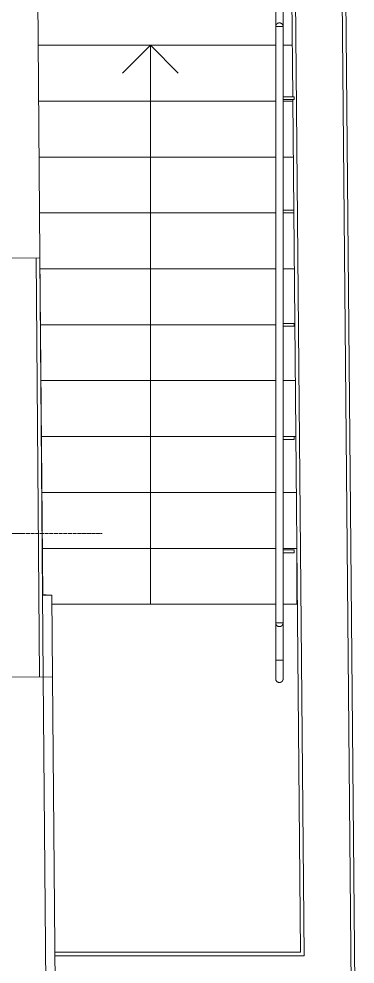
# Model space of a CAD drawing. Header units: millimetres. Extents: x -12447 to 83753, y -46415 to 46712.
# Drawn here: x 55557 to 57362, y 17934 to 23006 of the extents above; entities that cross this region are included whole.
import ezdxf

# ---------------------------------------------------------------- set-up
doc = ezdxf.new("R2010")
doc.units = ezdxf.units.MM
doc.linetypes.add('ADSK_Линия сетки', pattern=[25, 20, -2.5, 0, -2.5])
for name, color, linetype, lineweight in [('Лестницы', 7, 'Continuous', 9), ('Ограждение', 7, 'Continuous', 9), ('Оси', 7, 'Continuous', 9), ('Перекрытие', 7, 'Continuous', 18), ('Стены внутренние', 7, 'Continuous', 18), ('Стены наружные', 7, 'Continuous', 18), ('Стены отделка', 7, 'Continuous', 30), ('Стены штриховка', 7, 'Continuous', 9), ('Стрелки вверх', 7, 'Continuous', 18)]:
    doc.layers.add(name, color=color, linetype=linetype, lineweight=lineweight)

# ---------------------------------------------------------------- blocks, each defined once
blk = doc.blocks.new('Тип верхнего поручня - Верхний поручень_Внутренний_-6634696-План полов 1-го этажа')
at = {"layer": 'Ограждение'}
for p, q in [((56935.39710075709, 23164.99999999987), (56935.39710075709, 22964.99999999986)), ((56957.73359866112, 23164.99999999984), (56953.06060285294, 23164.99999999984)), ((56975.39710075709, 22964.99999999986), (56975.39710075709, 23164.99999999987)), ((56935.39710075709, 22964.99999999986), (56935.39710075709, 22878.24938642779)), ((56975.39710075709, 22878.24938642779), (56975.39710075709, 22964.99999999986)), ((56935.39710075709, 22863.39329510749), (56935.39710075709, 19886.41482665263)), ((56975.39710075709, 19886.41482665263), (56975.39710075709, 22863.39329510749)), ((56935.39710075709, 19851.75061357194), (56935.39710075709, 19764.99999999987)), ((56975.39710075709, 19764.99999999987), (56975.39710075709, 19851.75061357194)), ((56935.39710075709, 19764.99999999987), (56935.39710075709, 19564.99999999987)), ((56975.39710075709, 19564.99999999987), (56975.39710075709, 19764.99999999987)), ((56953.06060285289, 19564.99999999985), (56957.73359866117, 19564.99999999985))]:
    blk.add_line(p, q, dxfattribs=at)
at = {"layer": 'Ограждение', "flags": 128}
for points in [[(56935.39710075709, 22878.24938642779), (56935.39710075709, 22877.04970640218), (56935.39710075709, 22875.85194560871), (56935.39710075709, 22874.65802020912), (56935.39710075709, 22873.46984022936), (56935.39710075709, 22872.28930650394), (56935.39710075709, 22871.11830763498), (56935.39710075709, 22869.95871697086), (56935.39710075709, 22868.81238960931), (56935.39710075709, 22867.68115942954), (56935.39710075709, 22866.56683615853), (56935.39710075709, 22865.47120247581), (56935.39710075709, 22864.39601116155), (56935.39710075709, 22863.39329510749)], [(56975.39710075709, 22863.39329510749), (56975.39710075709, 22864.44743313373), (56975.39710075709, 22865.52365134097), (56975.39710075709, 22866.62022800968), (56975.39710075709, 22867.7354088511), (56975.39710075709, 22868.86740981378), (56975.39710075709, 22870.01441993766), (56975.39710075709, 22871.17460425122), (56975.39710075709, 22872.34610670707), (56975.39710075709, 22873.52705315117), (56975.39710075709, 22874.71555432113), (56975.39710075709, 22875.90970886862), (56975.39710075709, 22877.1076064011), (56975.39710075709, 22878.24938642779)], [(56935.39710075709, 19851.75061357194), (56935.39710075709, 19854.54986696501), (56935.39710075709, 19857.34464214979), (56935.39710075709, 19860.13046808217), (56935.39710075709, 19862.90288803494), (56935.39710075709, 19865.6574667276), (56935.39710075709, 19868.38979742184), (56935.39710075709, 19871.09550897143), (56935.39710075709, 19873.77027281507), (56935.39710075709, 19876.4098099012), (56935.39710075709, 19879.00989753355), (56935.39710075709, 19881.56637612656), (56935.39710075709, 19884.07515585985), (56935.39710075709, 19886.41482665263)], [(56975.39710075709, 19886.41482665263), (56975.39710075709, 19883.95517125808), (56975.39710075709, 19881.44399544117), (56975.39710075709, 19878.88531654752), (56975.39710075709, 19876.28322791754), (56975.39710075709, 19873.64189233795), (56975.39710075709, 19870.96553538223), (56975.39710075709, 19868.25843865057), (56975.39710075709, 19865.52493292027), (56975.39710075709, 19862.76939121738), (56975.39710075709, 19859.9962218208), (56975.39710075709, 19857.20986120999), (56975.39710075709, 19854.41476696754), (56975.39710075709, 19851.75061357194)]]:
    blk.add_lwpolyline(points, dxfattribs=at)
blk = doc.blocks.new('Тип верхнего поручня - D40 шаг 200-16091-План полов 1-го этажа')
at = {"layer": 'Ограждение'}
for p, q in [((-1.58140470692279e-13, 2.336497904144052), (-1.58140470692279e-13, -7.674009479850136e-14)), ((-1.58140470692279e-13, -6.78583106015001e-14), (-1.58140470692279e-13, -2.336497904144196))]:
    blk.add_line(p, q, dxfattribs=at)
at = {"layer": 'Ограждение', "flags": 128}
for points in [[(-1.732587406877428e-11, 20.00000000006476), (3.998933418645652, 20.00000000006476), (7.991469396902733, 20.00000000006476), (11.97122072887611, 20.00000000006476), (15.93182066140585, 20.00000000006476), (19.86693307949378, 20.00000000006476), (23.77026264269783, 20.00000000006476), (27.63556485639409, 20.00000000006476), (31.45665606159422, 20.00000000006476), (35.22742332749546, 20.00000000006476), (38.94183423084933, 20.00000000006476), (42.59394650658179, 20.00000000006476), (46.17791755413649, 20.00000000006476), (49.68801378435934, 20.00000000006476), (53.11861979207613, 20.00000000006476), (56.46424733948894, 20.00000000006476), (59.71954413622309, 20.00000000006476), (62.8793024018304, 20.00000000006476), (65.93846719713066, 20.00000000006476), (68.89214451103737, 20.00000000006476), (71.73560908993831, 20.00000000006476), (74.46431199706966, 20.00000000006476), (77.07388788988125, 20.00000000006476), (79.56016200361996, 20.00000000006476), (81.91915683008597, 20.00000000006476), (84.14709848077656, 20.00000000006476), (86.2404227243209, 20.00000000006476), (88.19578068847709, 20.00000000006476), (90.01004421763469, 20.00000000006476), (91.68031087715953, 20.00000000006476), (93.20390859670626, 20.00000000006476), (94.57839994494033, 20.00000000006476), (95.80158602890788, 20.00000000006476), (96.87151001180756, 20.00000000006476), (97.78646024351173, 20.00000000006476), (98.54497299882996, 20.00000000006476), (99.14583481915285, 20.00000000006476), (99.58808445374687, 20.00000000006476), (99.87101439754275, 20.00000000006476), (99.99417202298274, 20.00000000006476), (99.99999999998593, 20.00000000006476)], [(99.99999999998593, 20.00000000006476), (99.92001066608337, 20.00000000006476), (99.68017063024519, 20.00000000006476), (99.2808635853704, 20.00000000006476), (98.72272833754478, 20.00000000006476), (98.00665778410882, 20.00000000006476), (97.13379748518712, 20.00000000006476), (96.1055438310613, 20.00000000006476), (94.92354180822818, 20.00000000006476), (93.58968236777704, 20.00000000006476), (92.10609940027041, 20.00000000006476), (90.47516632197942, 20.00000000006476), (88.6994922779098, 20.00000000006476), (86.78191796775201, 20.00000000006476), (84.72551110132174, 20.00000000006476), (82.53356149094978, 20.00000000006476), (80.20957578841423, 20.00000000006476), (77.75727187507374, 20.00000000006476), (75.18057291407686, 20.00000000006476), (72.48360107407278, 20.00000000006476), (69.67067093470214, 20.00000000006476), (66.7462825841161, 20.00000000006476), (63.71511441984606, 20.00000000006476), (60.58201566432925, 20.00000000006476), (57.35199860723133, 20.00000000006476), (54.03023058679796, 20.00000000006476), (50.62202572326013, 20.00000000006476), (47.13283641736125, 20.00000000006476), (43.56824462765456, 20.00000000006476), (39.9339529406133, 20.00000000006476), (36.23577544764849, 20.00000000006476), (32.4796284438606, 20.00000000006476), (28.67152096317886, 20.00000000006476), (24.81754516522127, 20.00000000006476), (20.92386658912658, 20.00000000006476), (16.99671429000784, 20.00000000006476), (13.04237087379836, 20.00000000006476), (9.067162446416807, 20.00000000006476), (5.077448493343058, 20.00000000006476), (1.079611705812931, 20.00000000006476), (-1.732587406877428e-11, 20.00000000006476)], [(99.99999999998593, 20.00000000006476), (100.7997866837159, 19.98400213328771), (101.5982938793673, 19.93603412611401), (102.394244145762, 19.85617271713559), (103.1863641322697, 19.74454566757306), (103.9733866158847, 19.60133155688241), (104.7540525285264, 19.42675949710326), (105.5271129712673, 19.22110876626943), (106.2913312123056, 18.98470836170454), (107.0454846654885, 18.71793647361865), (107.7883668461567, 18.42121988012338), (108.5187893013032, 18.09503326446259), (109.235583510815, 17.7398984556452), (109.9376027568569, 17.35638359361537), (110.6237239584003, 16.94510222032845), (111.2928494678854, 16.50671229825753), (111.9439088272297, 16.04191515774262), (112.5758604803555, 15.55145437507972), (113.1876934394112, 15.03611458288294), (113.7784289021934, 14.49672021487693), (114.3471218179727, 13.93413418699934), (114.8928623994016, 13.34925651688386), (115.4147775779613, 12.74302288402812), (115.9120324007091, 12.11640313293342), (116.3838313660031, 11.4703997215121), (116.8294196961404, 10.80604611743063), (117.2480845448527, 10.12440514471873), (117.6391561376831, 9.426567283529426), (118.0020088435172, 8.713648925596749), (118.336062175417, 7.986790588180702), (118.6407817193263, 7.24715508959207), (118.9156799889731, 6.495925688835359), (119.1603172057718, 5.734304192705077), (119.3743020023492, 4.963509033107494), (119.5572920486883, 4.184773317882491), (119.7089945997519, 3.39934285806221), (119.8291669638182, 2.608474174823777), (119.9176168907362, 1.813432489341403), (119.9742028794945, 1.01548969873445), (119.9988344045842, 0.2159223412214942), (119.9999999999857, 6.064055924070999e-11)], [(119.9999999999857, 6.064055924070999e-11), (119.9840021332043, -0.7997866836736875), (119.936034126035, -1.598293879320772), (119.8561727170609, -2.394244145715447), (119.744545667494, -3.186364132227459), (119.6013315568077, -3.973386615842446), (119.4267594970242, -4.754052528479792), (119.2211087661991, -5.527112971220776), (118.9847083616342, -6.291331212267733), (118.7179364735439, -7.045484665437584), (118.4212198800443, -7.788366846114423), (118.0950332643835, -8.518789301265247), (117.7398984555705, -9.235583510772722), (117.3563835935363, -9.937602756819023), (116.9451022202537, -10.62372395835805), (116.5067122981785, -11.29284946784321), (116.0419151576722, -11.94390882718744), (115.5514543750007, -12.57586048030457), (115.0361145827996, -13.18769343936463), (114.4967202148022, -13.77842890214683), (113.934134186929, -14.34712181793482), (113.3492565168091, -14.89286239935502), (112.7430228839577, -15.41477757792341), (112.1164031328544, -15.91203240066682), (111.4703997214331, -16.38383136596522), (110.8060461173473, -16.82941969610247), (110.1244051446397, -17.24808454480181), (109.4265672834591, -17.63915613764084), (108.7136489255177, -18.0020088434663), (107.986790588106, -18.33606217537906), (107.2471550895174, -18.64078171927974), (106.4959256887607, -18.91567998892656), (105.7343041926217, -19.16031720572094), (104.9635090330284, -19.3743020023026), (104.1847733178121, -19.55729204864604), (103.3993428579918, -19.70899459971401), (102.6084741747447, -19.82916696377599), (101.813432489271, -19.91761689069827), (101.0154896986554, -19.97420287945224), (100.2159223411511, -19.99883440453764), (99.99999999998593, -19.99999999994348)], [(-1.732587406877428e-11, -19.99999999994348), (3.998933418645652, -19.99999999994348), (7.991469396902733, -19.99999999994348), (11.97122072887611, -19.99999999994348), (15.93182066140585, -19.99999999994348), (19.86693307949378, -19.99999999994348), (23.77026264269783, -19.99999999994348), (27.63556485639409, -19.99999999994348), (31.45665606159422, -19.99999999994348), (35.22742332749546, -19.99999999994348), (38.94183423084933, -19.99999999994348), (42.59394650658179, -19.99999999994348), (46.17791755413649, -19.99999999994348), (49.68801378435934, -19.99999999994348), (53.11861979207613, -19.99999999994348), (56.46424733948894, -19.99999999994348), (59.71954413622309, -19.99999999994348), (62.8793024018304, -19.99999999994348), (65.93846719713066, -19.99999999994348), (68.89214451103737, -19.99999999994348), (71.73560908993831, -19.99999999994348), (74.46431199706966, -19.99999999994348), (77.07388788988125, -19.99999999994348), (79.56016200361996, -19.99999999994348), (81.91915683008597, -19.99999999994348), (84.14709848077656, -19.99999999994348), (86.2404227243209, -19.99999999994348), (88.19578068847709, -19.99999999994348), (90.01004421763469, -19.99999999994348), (91.68031087715953, -19.99999999994348), (93.20390859670626, -19.99999999994348), (94.57839994494033, -19.99999999994348), (95.80158602890788, -19.99999999994348), (96.87151001180756, -19.99999999994348), (97.78646024351173, -19.99999999994348), (98.54497299882996, -19.99999999994348), (99.14583481915285, -19.99999999994348), (99.58808445374687, -19.99999999994348), (99.87101439754275, -19.99999999994348), (99.99417202298274, -19.99999999994348), (99.99999999998593, -19.99999999994348)], [(99.99999999998593, -19.99999999994348), (99.92001066608337, -19.99999999994348), (99.68017063024519, -19.99999999994348), (99.2808635853704, -19.99999999994348), (98.72272833754478, -19.99999999994348), (98.00665778410882, -19.99999999994348), (97.13379748518712, -19.99999999994348), (96.1055438310613, -19.99999999994348), (94.92354180822818, -19.99999999994348), (93.58968236777704, -19.99999999994348), (92.10609940027041, -19.99999999994348), (90.47516632197942, -19.99999999994348), (88.6994922779098, -19.99999999994348), (86.78191796775201, -19.99999999994348), (84.72551110132174, -19.99999999994348), (82.53356149094978, -19.99999999994348), (80.20957578841423, -19.99999999994348), (77.75727187507374, -19.99999999994348), (75.18057291407686, -19.99999999994348), (72.48360107407278, -19.99999999994348), (69.67067093470214, -19.99999999994348), (66.7462825841161, -19.99999999994348), (63.71511441984606, -19.99999999994348), (60.58201566432925, -19.99999999994348), (57.35199860723133, -19.99999999994348), (54.03023058679796, -19.99999999994348), (50.62202572326013, -19.99999999994348), (47.13283641736125, -19.99999999994348), (43.56824462765456, -19.99999999994348), (39.9339529406133, -19.99999999994348), (36.23577544764849, -19.99999999994348), (32.4796284438606, -19.99999999994348), (28.67152096317886, -19.99999999994348), (24.81754516522127, -19.99999999994348), (20.92386658912658, -19.99999999994348), (16.99671429000784, -19.99999999994348), (13.04237087379836, -19.99999999994348), (9.067162446416807, -19.99999999994348), (5.077448493343058, -19.99999999994348), (1.079611705812931, -19.99999999994348), (-1.732587406877428e-11, -19.99999999994348)]]:
    blk.add_lwpolyline(points, dxfattribs=at)
blk = doc.blocks.new('Тип верхнего поручня - Верхний поручень_Внутренний_-V97-План полов 1-го этажа')
at = {"layer": 'Ограждение'}
for p, q in [((56935.39710075702, 23164.99999999984), (56975.39710075704, 23164.99999999984)), ((56935.39710075702, 22878.24938642776), (56935.39710075702, 23164.99999999984)), ((56975.39710075704, 22878.24938642776), (56975.39710075704, 23164.99999999984)), ((56935.39710075702, 22878.24938642776), (56935.39710075702, 22853.48923422727)), ((56975.39710075704, 22878.24938642776), (56975.39710075704, 22853.48923422727)), ((56935.39710075702, 19876.51076577242), (56935.39710075702, 22853.48923422727)), ((56975.39710075704, 19876.51076577242), (56975.39710075704, 22853.48923422727)), ((56935.39710075702, 19851.75061357193), (56935.39710075702, 19876.51076577242)), ((56935.39710075702, 19564.99999999985), (56935.39710075702, 19851.75061357193)), ((56975.39710075704, 19851.75061357193), (56975.39710075704, 19876.51076577242)), ((56975.39710075704, 19564.99999999985), (56975.39710075704, 19851.75061357193)), ((56935.39710075702, 19564.99999999985), (56975.39710075704, 19564.99999999985))]:
    blk.add_line(p, q, dxfattribs=at)
blk = doc.blocks.new('Тип перил - Перила_Внутренний_-6646849-План полов 1-го этажа')
at = {"layer": 'Ограждение'}
for p, q in [((56935.39710075709, 22964.99999999986), (56935.39710075709, 22878.24938642779)), ((56957.73359866112, 22964.99999999984), (56953.06060285294, 22964.99999999984)), ((56975.39710075709, 22878.24938642779), (56975.39710075709, 22964.99999999986)), ((56935.39710075709, 22863.39329510749), (56935.39710075709, 19886.41482665263)), ((56975.39710075709, 19886.41482665263), (56975.39710075709, 22863.39329510749)), ((56935.39710075709, 19851.75061357194), (56935.39710075709, 19764.99999999987)), ((56975.39710075709, 19764.99999999987), (56975.39710075709, 19851.75061357194)), ((56953.06060285289, 19764.99999999985), (56957.73359866117, 19764.99999999985))]:
    blk.add_line(p, q, dxfattribs=at)
at = {"layer": 'Ограждение', "flags": 128}
for points in [[(56935.39710075709, 22878.24938642779), (56935.39710075709, 22877.04970640218), (56935.39710075709, 22875.85194560871), (56935.39710075709, 22874.65802020912), (56935.39710075709, 22873.46984022936), (56935.39710075709, 22872.28930650394), (56935.39710075709, 22871.11830763498), (56935.39710075709, 22869.95871697087), (56935.39710075709, 22868.81238960931), (56935.39710075709, 22867.68115942954), (56935.39710075709, 22866.56683615853), (56935.39710075709, 22865.47120247582), (56935.39710075709, 22864.39601116155), (56935.39710075709, 22863.39329510749)], [(56975.39710075709, 22863.39329510749), (56975.39710075709, 22864.44743313373), (56975.39710075709, 22865.52365134097), (56975.39710075709, 22866.62022800968), (56975.39710075709, 22867.7354088511), (56975.39710075709, 22868.86740981378), (56975.39710075709, 22870.01441993766), (56975.39710075709, 22871.17460425122), (56975.39710075709, 22872.34610670707), (56975.39710075709, 22873.52705315117), (56975.39710075709, 22874.71555432113), (56975.39710075709, 22875.90970886862), (56975.39710075709, 22877.1076064011), (56975.39710075709, 22878.24938642779)], [(56935.39710075709, 19851.75061357194), (56935.39710075709, 19854.54986696501), (56935.39710075709, 19857.34464214979), (56935.39710075709, 19860.13046808217), (56935.39710075709, 19862.90288803494), (56935.39710075709, 19865.6574667276), (56935.39710075709, 19868.38979742184), (56935.39710075709, 19871.09550897143), (56935.39710075709, 19873.77027281507), (56935.39710075709, 19876.4098099012), (56935.39710075709, 19879.00989753355), (56935.39710075709, 19881.56637612656), (56935.39710075709, 19884.07515585985), (56935.39710075709, 19886.41482665263)], [(56975.39710075709, 19886.41482665263), (56975.39710075709, 19883.95517125808), (56975.39710075709, 19881.44399544117), (56975.39710075709, 19878.88531654752), (56975.39710075709, 19876.28322791754), (56975.39710075709, 19873.64189233795), (56975.39710075709, 19870.96553538223), (56975.39710075709, 19868.25843865057), (56975.39710075709, 19865.52493292027), (56975.39710075709, 19862.76939121738), (56975.39710075709, 19859.9962218208), (56975.39710075709, 19857.20986120999), (56975.39710075709, 19854.41476696754), (56975.39710075709, 19851.75061357194)]]:
    blk.add_lwpolyline(points, dxfattribs=at)
blk = doc.blocks.new('Тип перил - D40-V98-План полов 1-го этажа')
at = {"layer": 'Ограждение', "flags": 128}
for points in [[(-1.732587406877428e-11, 20.00000000006476), (0.7997866837170022, 19.98400213328771), (1.598293879368418, 19.93603412611401), (2.394244145758762, 19.85617271713559), (3.186364132270774, 19.74454566757306), (3.973386615885761, 19.60133155688241), (4.754052528527438, 19.42675949710326), (5.527112971268423, 19.22110876626943), (6.291331212306716, 18.98470836170454), (7.045484665485231, 18.71793647361865), (7.788366846157738, 18.42121988012338), (8.51878930130423, 18.09503326446259), (9.235583510816037, 17.7398984556452), (9.937602756858007, 17.35638359361537), (10.62372395840137, 16.94510222032845), (11.2928494678822, 16.50671229825753), (11.94390882723076, 16.04191515774262), (12.57586048035222, 15.55145437507972), (13.18769343941227, 15.03611458288294), (13.77842890219448, 14.49672021487693), (14.3471218179738, 13.93413418699934), (14.89286239939834, 13.34925651688386), (15.41477757796239, 12.74302288402812), (15.91203240071013, 12.11640313293342), (16.3838313660042, 11.4703997215121), (16.82941969614145, 10.80604611743063), (17.24808454484945, 10.12440514471873), (17.63915613767982, 9.426567283529426), (18.00200884351394, 8.713648925596749), (18.33606217542238, 7.986790588180702), (18.64078171933172, 7.24715508959207), (18.9156799889742, 6.495925688835359), (19.16031720576858, 5.734304192705077), (19.37430200235025, 4.963509033107494), (19.55729204869368, 4.184773317882491), (19.708994599753, 3.39934285806221), (19.82916696381498, 2.608474174823777), (19.91761689073725, 1.813432489341403), (19.97420287949556, 1.01548969873445), (19.99883440458095, 0.2159223412214942)], [(19.98400213320108, -0.7997866836736875), (19.93603412603604, -1.598293879320772), (19.85617271706195, -2.394244145715447), (19.7445456674951, -3.186364132227459), (19.60133155680444, -3.973386615842446), (19.42675949702096, -4.754052528479792), (19.22110876620013, -5.527112971220776), (18.98470836163091, -6.291331212267733), (18.71793647354068, -7.045484665437584), (18.42121988004109, -7.788366846114423), (18.09503326438029, -8.518789301265247), (17.73989845557156, -9.235583510772722), (17.35638359353308, -9.937602756819023), (16.94510222025049, -10.62372395835805), (16.50671229817523, -11.29284946784321), (16.04191515766898, -11.94390882718744), (15.55145437500175, -12.57586048030457), (15.03611458280064, -13.18769343936463), (14.49672021480329, -13.77842890214683), (13.9341341869257, -14.34712181793482), (13.34925651681023, -14.89286239935502), (12.74302288395448, -15.41477757792341), (12.11640313285112, -15.91203240066682), (11.47039972142981, -16.38383136596522), (10.806046117344, -16.82941969610247), (10.12440514463643, -17.24808454480181), (9.426567283460122, -17.63915613764084), (8.713648925518783, -18.0020088434663), (7.986790588111399, -18.33606217537906), (7.247155089518436, -18.64078171927974), (6.495925688761725, -18.91567998892656), (5.734304192622779, -19.16031720572094), (4.963509033029527, -19.3743020023026), (4.184773317813188, -19.55729204864604), (3.399342857988575, -19.70899459971401), (2.608474174745811, -19.82916696377599), (1.813432489267768, -19.91761689069827), (1.015489698652152, -19.97420287945224), (0.2159223411478592, -19.99883440453764), (-1.732587406877428e-11, -19.99999999994348)]]:
    blk.add_lwpolyline(points, dxfattribs=at)
blk = doc.blocks.new('Тип перил - Перила_Внутренний_-V99-План полов 1-го этажа')
at = {"layer": 'Ограждение'}
for p, q in [((56935.39710075702, 22964.99999999984), (56975.39710075704, 22964.99999999984)), ((56935.39710075702, 22878.24938642776), (56935.39710075702, 22964.99999999984)), ((56975.39710075704, 22878.24938642776), (56975.39710075704, 22964.99999999984)), ((56935.39710075702, 22878.24938642776), (56935.39710075702, 22853.48923422727)), ((56975.39710075704, 22878.24938642776), (56975.39710075704, 22853.48923422727)), ((56935.39710075702, 19876.51076577242), (56935.39710075702, 22853.48923422727)), ((56975.39710075704, 19876.51076577242), (56975.39710075704, 22853.48923422727)), ((56935.39710075702, 19851.75061357193), (56935.39710075702, 19876.51076577242)), ((56935.39710075702, 19764.99999999985), (56935.39710075702, 19851.75061357193)), ((56975.39710075704, 19851.75061357193), (56975.39710075704, 19876.51076577242)), ((56975.39710075704, 19764.99999999985), (56975.39710075704, 19851.75061357193)), ((56935.39710075702, 19764.99999999985), (56975.39710075704, 19764.99999999985))]:
    blk.add_line(p, q, dxfattribs=at)
blk = doc.blocks.new('ADSK_Ограждение_Опоры_Г_образная - D15 высота60 консоль80-16089-План полов 1-го этажа')
at = {"layer": 'Ограждение'}
for p, q in [((-7.500000000015621, 80.00000000005979), (-7.500000000015621, 20.00000000006476)), ((-2.090249954261333e-14, 80.00000000000016), (-7.5, 80.00000000000016)), ((7.5, 80.00000000000016), (-2.42331686164888e-14, 80.00000000000016)), ((7.499999999980969, 20.00000000006476), (7.499999999980969, 80.00000000005979))]:
    blk.add_line(p, q, dxfattribs=at)
blk = doc.blocks.new('ADSK_Ограждение_Опоры_Г_образная - D15 высота60 консоль80-V100-План полов 1-го этажа')
at = {"layer": 'Ограждение'}
for p, q in [((-7.500000000015621, 77.37975858785083), (-7.500000000015621, 20.00000000006476)), ((7.499999999980969, 20.00000000006476), (7.499999999980969, 77.51568560314615))]:
    blk.add_line(p, q, dxfattribs=at)

msp = doc.modelspace()

# ---------------------------------------------------------------- linework, layer by layer
at = {"layer": 'Лестницы'}
for p, q in [((55661.30285440516, 22864.99999999984), (56935.98417023937, 22864.99999999984)), ((56974.81003126423, 22864.99999999984), (57024.76300204998, 22864.99999999984)), ((55663.72325065251, 22564.99999999985), (56935.39710075704, 22564.99999999985)), ((55663.72325065251, 22564.99999999985), (56935.39710075704, 22564.99999999985)), ((56975.39710075704, 22564.99999999985), (57027.48154235588, 22564.99999999985)), ((56975.39710075704, 22564.99999999985), (57027.48154235588, 22564.99999999985)), ((55666.14364689984, 22264.99999999985), (56935.39710075704, 22264.99999999985)), ((55666.14364689984, 22264.99999999985), (56935.39710075704, 22264.99999999985)), ((56975.39710075704, 22264.99999999985), (57030.2000826618, 22264.99999999985)), ((56975.39710075704, 22264.99999999985), (57030.2000826618, 22264.99999999985)), ((55668.56404314718, 21964.99999999984), (56935.39710075704, 21964.99999999984)), ((55668.56404314718, 21964.99999999984), (56935.39710075704, 21964.99999999984)), ((56975.39710075704, 21964.99999999984), (57032.91862296771, 21964.99999999984)), ((56975.39710075704, 21964.99999999984), (57032.91862296771, 21964.99999999984)), ((55670.98443939453, 21664.99999999985), (56935.39710075704, 21664.99999999985)), ((55670.98443939453, 21664.99999999985), (56935.39710075704, 21664.99999999985)), ((56975.39710075704, 21664.99999999985), (57035.63716327361, 21664.99999999985)), ((56975.39710075704, 21664.99999999985), (57035.63716327361, 21664.99999999985)), ((55673.40483564186, 21364.99999999985), (56935.39710075704, 21364.99999999985)), ((55673.40483564186, 21364.99999999985), (56935.39710075704, 21364.99999999985)), ((57035.39710075703, 21364.99999999985), (57038.35570357952, 21364.99999999985)), ((57035.39710075703, 21364.99999999985), (57038.35570357952, 21364.99999999985)), ((55675.82523188919, 21064.99999999985), (56935.39710075704, 21064.99999999985)), ((55675.82523188919, 21064.99999999985), (56935.39710075704, 21064.99999999985)), ((56975.39710075704, 21064.99999999985), (57041.07424388542, 21064.99999999985)), ((56975.39710075704, 21064.99999999985), (57041.07424388542, 21064.99999999985)), ((55678.24562813652, 20764.99999999984), (56935.39710075704, 20764.99999999984)), ((55678.24562813652, 20764.99999999984), (56935.39710075704, 20764.99999999984)), ((56975.39710075704, 20764.99999999984), (57043.79278419133, 20764.99999999984)), ((56975.39710075704, 20764.99999999984), (57043.79278419133, 20764.99999999984)), ((55680.66602438385, 20464.99999999984), (56935.39710075704, 20464.99999999984)), ((55680.66602438385, 20464.99999999984), (56935.39710075704, 20464.99999999984)), ((56975.39710075704, 20464.99999999984), (57046.51132449723, 20464.99999999984)), ((56975.39710075704, 20464.99999999984), (57046.51132449723, 20464.99999999984)), ((55682.94892816144, 20164.99999999985), (56935.39710075704, 20164.99999999985)), ((55682.94892816144, 20164.99999999985), (56935.39710075704, 20164.99999999985)), ((56975.39710075704, 20164.99999999985), (57049.22986480315, 20164.99999999985)), ((56975.39710075704, 20164.99999999985), (57049.22986480315, 20164.99999999985)), ((57049.56535303851, 19864.99999999985), (57049.56535303851, 20127.97775302739)), ((55734.82334629918, 19864.99999999985), (56935.57500997572, 19864.99999999985)), ((55734.82334629918, 19864.99999999985), (56935.57500997572, 19864.99999999985)), ((56975.39710075704, 19864.99999999985), (57049.56535303851, 19864.99999999985)), ((56975.39710075704, 19864.99999999985), (57049.56535303851, 19864.99999999985))]:
    msp.add_line(p, q, dxfattribs=at)
at = {"layer": 'Оси', "linetype": 'ADSK_Линия сетки'}
msp.add_line((-11646.56974931909, 20244.99999999961), (56004.8528780116, 20244.99999999939), dxfattribs=at)
at = {"layer": 'Перекрытие'}
for p, q in [((55661.30285440518, 22864.99999999984), (56935.98417023936, 22864.99999999984)), ((56974.81003126423, 22864.99999999984), (57024.76300204998, 22864.99999999984)), ((57051.94840510905, 19864.99999999985), (57049.56535303851, 19864.99999999985))]:
    msp.add_line(p, q, dxfattribs=at)
at = {"layer": 'Стены внутренние'}
for p, q in [((57089.052467291, 17977.60024367303), (57032.48235389522, 24220.30114527572)), ((55704.41844641046, 19914.86137637778), (55685.10548686221, 19914.70517865152)), ((55750.0880989512, 17977.60024367303), (57089.052467291, 17977.60024367303))]:
    msp.add_line(p, q, dxfattribs=at)
at = {"layer": 'Стены наружные'}
for p, q in [((57027.26829441815, 22588.53262196674), (57012.30194642742, 24240.11909558428)), ((57341.50941788532, 17707.60024367303), (57282.29379689557, 24242.24174165597)), ((57302.29297578377, 24242.42297023562), (57361.51023903084, 17707.60024367303)), ((55669.3895555207, 21738.72982776624), (55656.1171498975, 23383.80000639577)), ((55656.36264095198, 23383.8019870145), (55669.66749875496, 21738.73207020879)), ((55657.11711735288, 23383.80807412069), (55670.38952297607, 21738.73789549115)), ((57068.8704101251, 17997.60024367303), (57027.39958983271, 22574.0437345724)), ((55687.97474178583, 19475.1457007997), (55701.32034441177, 17825.03791861308)), ((55737.97310658742, 19475.55007335996), (55751.60046186821, 17790.6051795465)), ((55749.92634463708, 17997.60024367303), (57068.8704101251, 17997.60024367303))]:
    msp.add_line(p, q, dxfattribs=at)
at = {"layer": 'Стены отделка', "lineweight": 9}
for p, q in [((55499.79465107479, 21722.32296519863), (55669.78909140022, 21723.69783190352)), ((55670.38952297609, 21738.73789549115), (55669.3895555207, 21738.72982776624)), ((55684.11038100921, 19914.13286294403), (55669.3895555207, 21738.72982776624)), ((55669.78909140021, 21723.69783190353), (55687.97474178582, 19475.1457007997)), ((55685.11034846459, 19914.14093066895), (55670.38952297607, 21738.73789549115)), ((55685.11034846461, 19914.14093066896), (55684.11038100922, 19914.13286294403)), ((55734.42268276638, 19914.53976467332), (55684.42431796478, 19914.13539211306)), ((55734.42268276638, 19914.53976467332), (55737.97310658741, 19475.55007335996)), ((55737.97310658743, 19475.55007335996), (55517.9803014604, 19473.77083409481))]:
    msp.add_line(p, q, dxfattribs=at)
at = {"layer": 'Стены штриховка'}
msp.add_line((55649.7897454796, 21723.53608287945), (55667.97539586519, 19474.98395177559), dxfattribs=at)
at = {"layer": 'Стрелки вверх'}
for p, q in [((56262.88122689777, 22864.99999999984), (56112.88122689777, 22714.99999999984)), ((56262.88122689777, 22564.99999999985), (56262.88122689777, 22864.99999999984)), ((56262.88122689777, 22864.99999999984), (56412.88122689777, 22714.99999999984)), ((56262.88122689777, 22264.99999999985), (56262.88122689777, 22564.99999999985)), ((56262.88122689777, 21964.99999999984), (56262.88122689777, 22264.99999999985)), ((56262.88122689777, 21664.99999999985), (56262.88122689777, 21964.99999999984)), ((56262.88122689777, 21364.99999999985), (56262.88122689777, 21664.99999999985)), ((56262.88122689777, 21064.99999999985), (56262.88122689777, 21364.99999999985)), ((56262.88122689777, 20764.99999999984), (56262.88122689777, 21064.99999999985)), ((56262.88122689777, 20464.99999999984), (56262.88122689777, 20764.99999999984)), ((56262.88122689777, 20164.99999999985), (56262.88122689777, 20464.99999999984)), ((56262.88122689777, 19864.99999999985), (56262.88122689777, 20164.99999999985))]:
    msp.add_line(p, q, dxfattribs=at)

# ---------------------------------------------------------------- block references
at = {"layer": 'Ограждение'}
for name in ['Тип верхнего поручня - Верхний поручень_Внутренний_-6634696-План полов 1-го этажа', 'Тип верхнего поручня - Верхний поручень_Внутренний_-V97-План полов 1-го этажа', 'Тип перил - Перила_Внутренний_-6646849-План полов 1-го этажа', 'Тип перил - Перила_Внутренний_-V99-План полов 1-го этажа']:
    msp.add_blockref(name, (0, 0), dxfattribs=at)
for name, p, rotation in [('Тип перил - D40-V98-План полов 1-го этажа', (56955.39710075703, 22964.99999999984), 90), ('ADSK_Ограждение_Опоры_Г_образная - D15 высота60 консоль80-16089-План полов 1-го этажа', (56955.39710075703, 22581.28817826957), 270), ('ADSK_Ограждение_Опоры_Г_образная - D15 высота60 консоль80-V100-План полов 1-го этажа', (56955.39710075703, 21973.1440891347), 270), ('ADSK_Ограждение_Опоры_Г_образная - D15 высота60 консоль80-16089-План полов 1-го этажа', (56955.39710075703, 21364.99999999984), 270), ('ADSK_Ограждение_Опоры_Г_образная - D15 высота60 консоль80-16089-План полов 1-го этажа', (56955.39710075703, 20756.85591086498), 270), ('ADSK_Ограждение_Опоры_Г_образная - D15 высота60 консоль80-16089-План полов 1-го этажа', (56955.39710075703, 20148.71182173012), 270), ('Тип перил - D40-V98-План полов 1-го этажа', (56955.39710075703, 19764.99999999985), 270), ('Тип верхнего поручня - D40 шаг 200-16091-План полов 1-го этажа', (56955.39710075703, 19564.99999999985), 270)]:
    msp.add_blockref(name, p, dxfattribs=dict(at, rotation=rotation))

doc.saveas('drawing.dxf')
